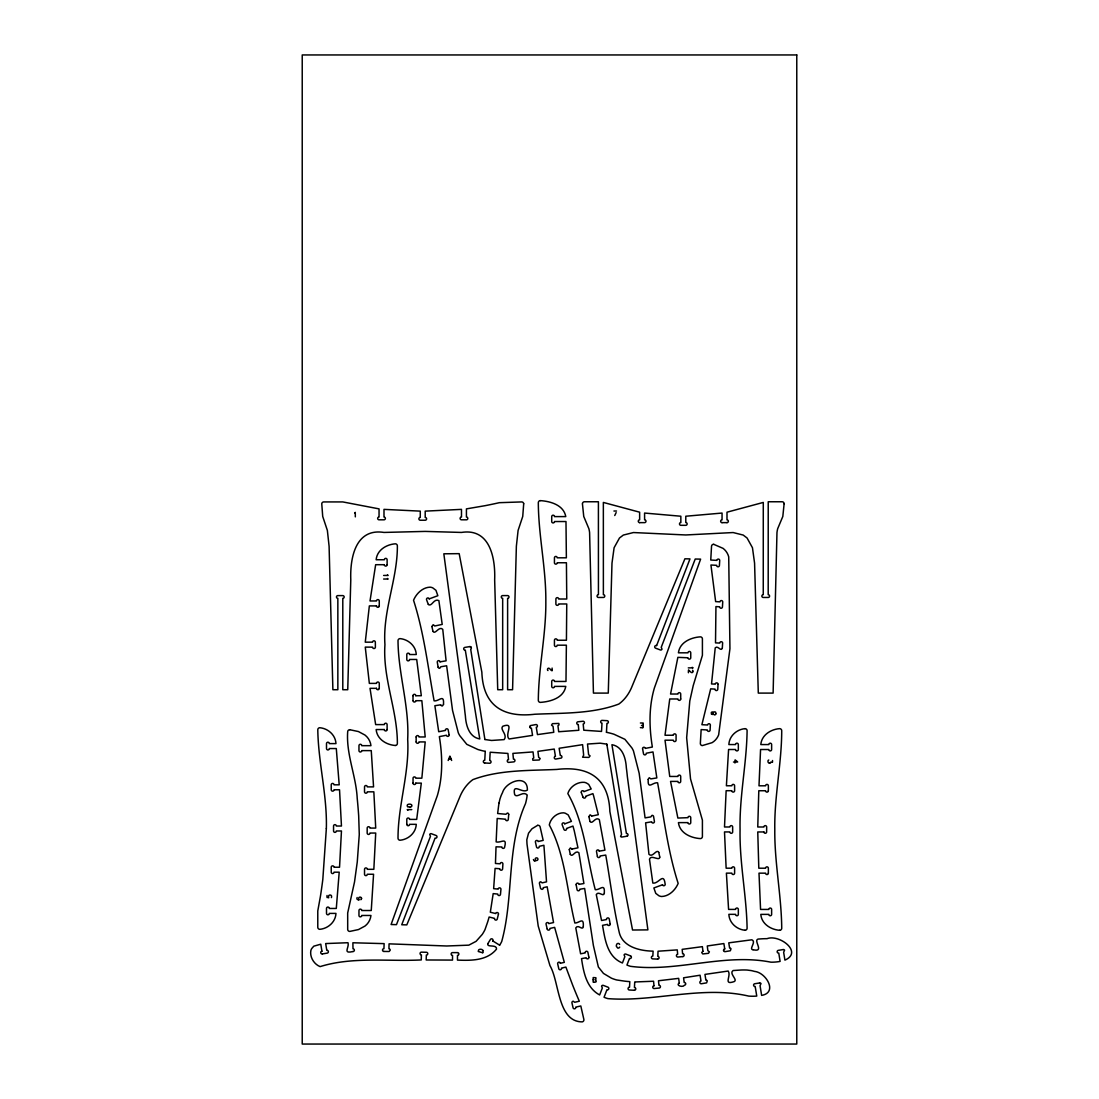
<?xml version="1.0" encoding="UTF-8"?>
<svg xmlns="http://www.w3.org/2000/svg" width="1099" height="1099" viewBox="0 0 1099 1099"><rect width="100%" height="100%" fill="white"/><g stroke="black" fill="none" stroke-linecap="round" stroke-linejoin="round"><path stroke-width="1.5" d="M692.947 671.53L692.947 671.723A2.061 2.061 0 0 1 692.755 672.121L692.713 672.203A1.58 1.58 0 0 1 692.054 672.615A1.855 1.855 0 0 1 691.147 672.341L689.375 670.788M547.549 669.593L547.549 669.085A2.061 2.061 0 0 1 547.742 668.7L547.783 668.618A1.58 1.58 0 0 1 548.442 668.192A1.855 1.855 0 0 1 549.349 668.467L551.121 670.033M718.045 684.32L717.771 689.252A1.374 1.374 0 0 1 716.301 690.557A1.374 1.374 0 0 1 715.009 689.1L710.682 688.853L701.89 724.694L707.619 725.01A1.374 1.374 0 0 1 709.061 723.719A1.374 1.374 0 0 1 710.352 725.161L710.091 730.107A1.374 1.374 0 0 1 708.635 731.398A1.374 1.374 0 0 1 707.33 729.956L701.148 729.599L700.351 743.446A2.074 2.074 0 0 0 702.302 745.589L712.097 742.663A15.606 15.606 0 0 0 718.65 734.86L729.942 648.698L728.719 556.85A15.633 15.633 0 0 0 723.087 548.374L713.787 544.348M485.25 751.373L484.769 760.22A1.401 1.401 0 0 0 483.34 761.525A1.401 1.401 0 0 0 484.645 762.981M533.413 859.514L534.224 860.778M606.456 732.291L606.936 723.444A1.387 1.387 0 0 0 608.365 722.125A1.387 1.387 0 0 0 607.074 720.669L602.128 720.394A1.401 1.401 0 0 0 600.686 721.686A1.401 1.401 0 0 0 601.991 723.169L601.538 731.426L583.789 730.217L583.184 724.035A1.387 1.387 0 0 0 584.421 722.51A1.387 1.387 0 0 0 582.923 721.274L577.992 721.768A1.374 1.374 0 0 0 576.769 723.279A1.374 1.374 0 0 0 578.266 724.516L578.816 730.272L558.677 731.742L557.949 725.711L559.02 724.955L558.828 723.43L552.44 723.664L551.519 725.134L553.044 726.329L553.772 732.305L537.466 734.599L536.271 727.318A1.387 1.387 0 0 0 537.397 725.725A1.387 1.387 0 0 0 535.817 724.571L530.432 725.587A1.401 1.401 0 0 0 529.787 726.961M634.741 981.915L634.439 987.52A1.401 1.401 0 0 1 635.758 988.963A1.401 1.401 0 0 1 634.302 990.281M722.331 647.874L722.579 643.602A1.442 1.442 0 0 0 721.466 641.734A1.442 1.442 0 0 0 719.763 643.066L715.518 642.874L715.944 606.579L719.694 606.799A1.374 1.374 0 0 0 720.985 608.242A1.374 1.374 0 0 0 722.441 606.95L722.73 602.005A1.374 1.374 0 0 0 721.425 600.562A1.374 1.374 0 0 0 719.969 601.854L715.641 601.606L710.943 565.01L716.672 565.326A1.374 1.374 0 0 0 717.963 566.782A1.374 1.374 0 0 0 719.419 565.49L719.708 560.545A1.374 1.374 0 0 0 718.403 559.089A1.374 1.374 0 0 0 716.946 560.38L710.751 560.037L711.534 546.217A2.074 2.074 0 0 1 713.718 544.293M784.095 503.974L782.818 516.475L777.694 528.674A26.637 26.637 0 0 0 776.966 532.672L773.119 693.098L758.296 693.098L754.573 563.128L752.458 547.728L747.073 538.002L743.199 535.062L733.129 532.548L685.762 534.966L633.422 532.548L623.353 535.062L619.479 538.002L614.107 547.728L611.992 563.128L608.269 693.098L593.433 693.098L589.6 532.672A26.623 26.623 0 0 0 588.872 528.674L583.748 516.475L582.456 503.974M508.713 814.496L508.288 819.428A1.387 1.387 0 0 1 506.79 820.678A1.387 1.387 0 0 1 505.526 819.195L497.201 818.467L496.144 841.875C500.842 843.318 507.34 836.573 504.633 847.041A1.374 1.374 0 0 1 503.218 848.387A1.374 1.374 0 0 1 501.872 846.972L496.034 846.821L495.457 863.471L500.155 863.8A1.374 1.374 0 0 1 501.625 862.536A1.374 1.374 0 0 1 502.902 863.979L502.6 868.924A1.387 1.387 0 0 1 501.13 870.216A1.387 1.387 0 0 1 499.839 868.746L495.086 868.402L493.643 888.665L498.19 889.105A1.387 1.387 0 0 1 499.688 887.868A1.387 1.387 0 0 1 500.938 889.366L500.485 894.298A1.374 1.374 0 0 1 498.987 895.548A1.374 1.374 0 0 1 497.737 894.05L493.19 893.624L490.319 912.225L495.773 913.571A1.374 1.374 0 0 1 497.435 912.568A1.374 1.374 0 0 1 498.451 914.231M715.806 713.828L715.834 713.622A3.613 3.613 0 0 0 715.779 712.729L715.696 712.358A1.47 1.47 0 0 0 715.339 712.001L714.487 711.864A1.442 1.442 0 0 0 714.075 711.973L713.938 712.042A4.904 4.904 0 0 0 713.526 712.399L713.43 712.619M722.359 648.218C720.752 652.05 717.963 644.989 715.229 647.819L711.534 683.935L715.284 684.155A1.374 1.374 0 0 1 716.74 682.864A1.374 1.374 0 0 1 718.032 684.32M735.011 759.986L734.956 763.022M498.397 914.368L497.243 919.039A1.374 1.374 0 0 1 495.58 920.055A1.374 1.374 0 0 1 494.577 918.393L489.124 917.019L488.354 919.712A77.795 77.795 0 0 1 487.503 922.418L485.002 929.603A39.605 39.605 0 0 1 482.227 934.438L476.087 941.335L468.82 945.154L446.702 945.992L389.06 943.849L388.95 948.794A1.387 1.387 0 0 1 390.227 950.182L389.156 951.5L383.949 951.446M713.017 713.842L712.317 714.529M656.611 645.58L689.98 558.896L684.911 558.8L631.375 688.001C628.587 694.266 624.452 699.994 618.847 704.047C592.292 714.007 562.867 712.949 534.87 714.24C503.534 717.881 483.079 706.094 481.843 672.148L459.176 553.649L443.831 553.8L464.382 707.193A225.927 225.927 0 0 0 465.385 715.957C465.935 725.271 469.067 737.127 479.782 738.94L465.303 650.127A1.374 1.374 0 0 1 463.723 648.987A1.374 1.374 0 0 1 464.85 647.407L469.726 646.61M616.141 512.587L614.945 515.115A18.71 18.71 0 0 1 614.739 515.527M487.832 943.684C486.596 947.929 496.885 943.821 496.528 949.11C487.022 960.842 471.128 960.636 457.472 960.1L457.472 955.361A1.374 1.374 0 0 0 458.846 953.987A1.374 1.374 0 0 0 457.472 952.599M357.148 897.498L356.914 898.364A1.923 1.923 0 0 0 357.051 899.051L357.148 899.243A2.267 2.267 0 0 0 357.518 899.49L357.807 899.683A6.69 6.69 0 0 0 358.411 899.82L358.769 899.861M487.819 943.67L490.429 939.466A1.387 1.387 0 0 1 492.325 938.999A1.387 1.387 0 0 1 492.778 940.923M407.619 804.674L407.372 805.004A1.813 1.813 0 0 0 407.248 805.91L407.468 806.542M408.031 804.427L408.114 804.372A6.828 6.828 0 0 1 408.746 804.234L409.144 804.152A5.522 5.522 0 0 1 410.669 804.303L411.273 804.578M354.661 512.986L354.757 512.931A4.437 4.437 0 0 0 355.279 512.381L355.32 516.873M536.147 860.737L535.364 860.943A4.011 4.011 0 0 1 534.705 860.929L534.457 860.874M768.764 760.013L768.256 760.329A2.61 2.61 0 0 0 767.954 761.058L768.077 762.06A1.552 1.552 0 0 0 768.448 762.665L768.654 762.843A4.63 4.63 0 0 1 769.19 763.008M537.205 860.435L537.864 859.665A1.525 1.525 0 0 0 537.947 859.184L537.782 858.594A2.899 2.899 0 0 0 537.521 858.223A4.492 4.492 0 0 0 536.971 857.907L536.394 857.893A1.387 1.387 0 0 0 535.9 858.031L535.543 858.25A2.665 2.665 0 0 0 535.199 858.814L535.763 860.38M537.535 825.376L531.998 828.77L528.537 833.193L526.806 839.801L526.998 844.032L538.208 926.004L549.953 965.609C559.542 981.915 557.399 1021.74 582.209 1021.878A2.061 2.061 0 0 0 583.885 1019.515L580.808 1005.97L575.739 1007.124A1.374 1.374 0 0 1 574.708 1008.786A1.374 1.374 0 0 1 573.06 1007.728L571.947 1002.906A1.387 1.387 0 0 1 573.28 1001.23L574.64 1002.288L579.324 1001.23L578.047 998.277A603.832 603.832 0 0 1 572.73 985.322L565.889 967.093L561.479 968.095A1.374 1.374 0 0 1 560.435 969.744A1.374 1.374 0 0 1 558.787 968.7L557.688 963.878A1.374 1.374 0 0 1 558.718 962.229A1.374 1.374 0 0 1 560.366 963.274M595.576 979.635L596.029 978A1.539 1.539 0 0 0 595.576 977.698L593.199 977.561L593.172 978.371A13.174 13.174 0 0 0 593.199 979.745A16.622 16.622 0 0 0 593.185 982.135L593.639 982.163M737.704 761.964L736.467 762.06A5.11 5.11 0 0 0 735.932 762.033L733.486 762.033M564.762 823.824L571.425 821.365L568.183 814.895L565.408 813.287A8.188 8.188 0 0 0 563.292 812.82C556.671 812.862 550.462 818.521 549.294 824.951C565.257 854.761 566.905 890.451 574.859 923.023C579.352 923.146 583.94 916.415 583.294 926.443M429.201 598.886L437.842 595.713L435.946 590.3L432.759 587.869A7.981 7.981 0 0 0 430.052 587.168C422.566 587.388 416.301 593.639 413.54 600.246C423.98 632.736 427.992 667.258 434.105 700.846C438.913 701.615 444.188 693.455 443.515 704.102M662.505 884.777L653.864 887.951L655.76 893.363L658.947 895.781A7.981 7.981 0 0 0 661.653 896.496C669.14 896.262 675.404 890.025 678.165 883.404C667.725 850.928 663.714 816.406 657.6 782.818C652.82 782.021 647.531 790.208 648.204 779.589M770.138 762.885L769.382 763.022M753.186 949.742C765.824 952.696 751.18 938.683 759.436 938.986A91.615 91.615 0 0 1 767.033 938.67C779.287 933.971 803.342 952.119 784.92 960.128L783.642 952.284L784.576 950.182A1.401 1.401 0 0 0 783.189 949.563L778.312 950.36A1.374 1.374 0 0 0 777.185 951.94A1.374 1.374 0 0 0 778.765 953.067L780.111 961.405L779.067 961.598A46.24 46.24 0 0 1 773.82 962.133A42.682 42.682 0 0 1 770.907 962.174C724.2 952.902 676.847 972.464 630.414 966.309A58.288 58.288 0 0 1 626.938 965.059L629.48 958.452A1.387 1.387 0 0 0 631.293 957.655A1.387 1.387 0 0 0 630.483 955.869M410.009 807.133L411.012 806.858A2.459 2.459 0 0 0 411.576 806.529A2.171 2.171 0 0 0 411.795 805.732L411.782 805.375A3.695 3.695 0 0 0 411.617 804.853L411.617 804.866M560.394 963.26L564.323 962.367L554.638 927.377L549.885 928.449A1.374 1.374 0 0 1 548.827 930.097A1.374 1.374 0 0 1 547.178 929.053M702.934 951.267L701.725 952.517L702.728 953.959L708.47 953.314L709.391 951.83L707.852 950.635L707.289 945.964L723.87 943.56L724.736 948.918M679.237 983.083C675.239 985.363 682.905 987.864 684.498 985.226A1.387 1.387 0 0 0 684.952 982.602L684.155 982.465L683.592 977.794L700.063 975.225L701.011 981.009A1.387 1.387 0 0 0 699.871 982.588A1.387 1.387 0 0 0 701.464 983.729L706.616 982.863L707.289 980.83A1.401 1.401 0 0 0 705.901 980.212L704.954 974.401L728.142 971.049C731.687 975.788 722.689 985.556 734.201 981.586C738.185 979.855 728.61 973.494 733.088 970.541L741.317 970.005A65.006 65.006 0 0 1 747.114 970.046L751.29 970.596A35.676 35.676 0 0 1 754.464 971.392C766.003 972.395 778.106 992.603 761.634 995.392L760.055 985.679L761.003 983.578A1.401 1.401 0 0 0 759.601 982.959M591.619 816.104L598.309 814.716L593.584 795.758L592.897 793.629L585.657 796.294A1.374 1.374 0 0 1 584.833 798.025A1.374 1.374 0 0 1 583.074 797.256M571.975 849.074L577.964 847.824L574.241 830.734L572.964 826.077L566.521 828.454A1.374 1.374 0 0 1 565.71 830.185A1.374 1.374 0 0 1 563.952 829.429L562.193 824.813A1.387 1.387 0 0 1 562.963 822.972A1.387 1.387 0 0 1 564.749 823.783M744.957 728.651C736.701 729.448 729.255 736 728.857 744.559L735.574 744.559A1.387 1.387 0 0 1 736.948 743.185A1.387 1.387 0 0 1 738.336 744.559L738.349 749.504A1.387 1.387 0 0 1 736.948 750.892A1.387 1.387 0 0 1 735.561 749.504L728.582 749.504L726.398 785.771L731.838 785.771A1.387 1.387 0 0 1 733.212 784.384A1.387 1.387 0 0 1 734.599 785.771L734.613 790.703A1.387 1.387 0 0 1 733.212 792.091A1.387 1.387 0 0 1 731.824 790.703L726.137 790.703L724.502 826.984L729.887 826.984A1.387 1.387 0 0 1 731.275 825.61A1.387 1.387 0 0 1 732.648 826.984L732.662 831.929A1.387 1.387 0 0 1 731.261 833.303A1.387 1.387 0 0 1 729.887 831.929L724.502 831.929L726.137 868.196L731.838 868.196A1.387 1.387 0 0 1 733.212 866.823A1.387 1.387 0 0 1 734.599 868.196L734.613 873.142A1.387 1.387 0 0 1 733.212 874.529A1.387 1.387 0 0 1 731.824 873.142L726.398 873.142L728.582 909.409L735.574 909.409A1.387 1.387 0 0 1 736.948 908.021A1.387 1.387 0 0 1 738.336 909.409L738.349 914.341A1.387 1.387 0 0 1 736.948 915.728A1.387 1.387 0 0 1 735.574 914.341L728.857 914.341C729.255 922.872 736.646 929.424 744.875 930.235M440.04 661.845L446.098 660.829L442.76 629.356C438.996 625.578 435.245 635.126 432.924 631.334M599.243 851.134L604.945 850.173L599.312 819.552C595.205 816.282 592.512 824.992 589.916 821.461M322.419 953.918L327.255 953.121A1.387 1.387 0 0 0 328.34 951.473A1.387 1.387 0 0 0 326.788 950.333L325.675 943.56L347.971 942.722C349.592 947.393 342.27 954.083 352.889 951.528M626.856 836.229L621.993 837.026A1.401 1.401 0 0 1 620.592 836.408L621.539 834.306L606.978 745.108M759.574 982.973L754.738 983.756A1.374 1.374 0 0 0 753.598 985.336A1.374 1.374 0 0 0 755.178 986.462L756.758 996.079A54.923 54.923 0 0 1 748.762 996.106C702.069 985.281 654.496 1002.164 608.008 998.634A28.395 28.395 0 0 1 604.052 997.26L606.95 989.746A1.387 1.387 0 0 0 608.75 988.949A1.387 1.387 0 0 0 607.939 987.163L603.337 985.391A1.374 1.374 0 0 0 601.565 986.201L602.348 987.974L599.656 994.952C586.344 987.822 583.583 972.162 581.522 958.644L586.165 957.751A1.374 1.374 0 0 0 587.786 958.836A1.374 1.374 0 0 0 588.872 957.215M682.864 956.57L677.959 957.037A1.387 1.387 0 0 1 676.434 955.8A1.387 1.387 0 0 1 677.671 954.275L677.259 949.893L658.054 951.212L657.779 956.364A1.387 1.387 0 0 1 659.07 957.82A1.387 1.387 0 0 1 657.614 959.111M752.897 949.811C748.543 949.096 756.73 941.774 751.853 939.796L728.761 942.846L729.626 948.121A1.401 1.401 0 0 1 731.014 948.753L730.34 950.772L725.189 951.638A1.387 1.387 0 0 1 723.595 950.484L723.595 950.223M613.929 511.021L616.498 511.021M639.659 522.629L644.605 522.629A1.387 1.387 0 0 0 645.978 521.242A1.387 1.387 0 0 0 644.605 519.868L644.577 513.054L680.844 516.228L680.858 522.561A1.374 1.374 0 0 0 679.498 523.935A1.374 1.374 0 0 0 680.872 525.308L685.762 525.322A1.374 1.374 0 0 0 687.136 523.935A1.374 1.374 0 0 0 685.776 522.547L685.79 516.228L722.057 513.054L722.043 519.868A1.387 1.387 0 0 0 720.656 521.242A1.387 1.387 0 0 0 722.029 522.629M722.029 522.629L726.975 522.629M383.62 575.45L388.139 575.45A4.437 4.437 0 0 1 387.549 574.887L387.494 574.791M383.62 579.036L388.139 579.036A4.437 4.437 0 0 1 387.549 578.486L387.521 578.431M688.29 667.876L692.81 667.876M376.504 688.331L370.02 688.331L375.652 724.598L384.334 724.598A1.387 1.387 0 0 1 385.722 723.224A1.387 1.387 0 0 1 387.109 724.598L387.123 729.544M415.779 695.736L421.315 695.736L416.7 659.469L409.556 659.469A1.374 1.374 0 0 1 408.169 660.856A1.374 1.374 0 0 1 406.795 659.482L406.795 654.551A1.387 1.387 0 0 1 408.155 653.163A1.387 1.387 0 0 1 409.556 654.523L416.274 654.523C415.862 645.965 408.416 639.426 400.16 638.629A2.061 2.061 0 0 0 398.017 640.483C398.154 673.632 409.391 705.929 407.688 739.435C409.597 772.913 397.962 805.155 398.017 838.29A2.047 2.047 0 0 0 400.077 840.227C408.347 839.485 415.862 832.918 416.274 824.332L409.556 824.332A1.374 1.374 0 0 1 408.169 825.72A1.374 1.374 0 0 1 406.795 824.332M641.5 725.436L643.162 725.436A10.729 10.729 0 0 1 643.19 726.508L643.176 727.579A4.108 4.108 0 0 1 642.269 727.648M640.387 727.648L642.269 727.662M384.334 729.544L376.16 729.544C376.943 739.119 386.34 744.82 395.173 745.479M415.793 783.12L421.315 783.12L416.7 819.401L409.556 819.401A1.387 1.387 0 0 0 408.169 818.013A1.387 1.387 0 0 0 406.795 819.401L406.795 824.319M411.782 809.606L407.248 809.606A4.437 4.437 0 0 1 407.839 810.169L407.894 810.265M763.887 831.957L757.761 831.957L758.805 868.21L765.591 868.21A1.387 1.387 0 0 1 766.978 866.836A1.387 1.387 0 0 1 768.352 868.21L768.366 873.156M457.294 952.613L452.527 952.613A1.374 1.374 0 0 0 451.153 954.001A1.374 1.374 0 0 0 452.527 955.374L452.527 960.086L426.192 959.976L426.343 955.045A1.387 1.387 0 0 0 427.772 953.685A1.387 1.387 0 0 0 426.412 952.284L421.466 952.146A1.387 1.387 0 0 0 420.065 953.492A1.387 1.387 0 0 0 421.398 954.907L421.26 959.935C387.768 961.625 352.408 956.542 320.125 966.612C314.039 964.263 309.643 957.092 310.852 950.594A8.133 8.133 0 0 1 311.704 948.588L313.806 946.17L320.771 944.206L321.938 951.212M593.199 979.745L593.996 979.745M384.334 564.694L375.652 564.694L370.02 600.961L376.504 600.961A1.387 1.387 0 0 1 377.891 599.587A1.387 1.387 0 0 1 379.265 600.961L379.279 605.906M376.504 605.906L369.346 605.906L365.266 642.173L372.561 642.173A1.387 1.387 0 0 1 373.948 640.813A1.387 1.387 0 0 1 375.336 642.173L375.391 647.119A1.387 1.387 0 0 1 373.948 648.52A1.387 1.387 0 0 1 372.561 647.132L365.266 647.119L369.346 683.386L376.504 683.386A1.387 1.387 0 0 1 377.891 682.012A1.387 1.387 0 0 1 379.265 683.386L379.279 688.331M409.817 807.202L407.729 806.735M640.401 723.005L642.132 723.005A18.408 18.408 0 0 1 643.162 723.032L643.19 723.623A15.4 15.4 0 0 1 643.149 725.45M635.73 981.929L653.562 981.242L653.987 985.789M358.947 899.902L358.686 898.364A3.283 3.283 0 0 1 358.878 897.732A4.066 4.066 0 0 1 359.304 897.292L359.703 897.169A1.552 1.552 0 0 1 360.211 897.141L360.953 897.402M448.172 760.494A8.435 8.435 0 0 0 448.351 760.013L448.378 759.904A4.684 4.684 0 0 1 448.79 758.942L449.216 758.997A13.119 13.119 0 0 0 451.002 758.969A3.682 3.682 0 0 1 451.359 759.697L451.469 760A6.374 6.374 0 0 0 451.648 760.481M657.463 959.111L652.682 958.864A1.401 1.401 0 0 1 651.377 957.394A1.401 1.401 0 0 1 652.833 956.075L653.108 951.143C639.618 950.951 621.773 946.761 618.984 931.279C613.269 906.126 610.206 880.45 605.741 855.063L600.081 855.997A1.387 1.387 0 0 1 598.914 857.536A1.387 1.387 0 0 1 597.348 856.409M634.178 990.268L629.37 990.007A1.401 1.401 0 0 1 628.065 988.537A1.401 1.401 0 0 1 629.521 987.218L629.809 981.654L627.034 981.407A91.89 91.89 0 0 1 624.218 981.077L616.69 979.965A39.811 39.811 0 0 1 611.415 978.165L603.461 973.412L598.364 967.01L593.378 945.442L584.641 888.445L579.764 889.256A1.374 1.374 0 0 1 578.624 890.767A1.374 1.374 0 0 1 577.057 889.695L576.192 884.832M448.804 758.969L448.942 758.983A10.798 10.798 0 0 1 449.244 757.651L449.491 756.991A14.108 14.108 0 0 0 449.738 756.346M484.741 762.981L489.577 763.256A1.401 1.401 0 0 0 491.033 761.937A1.401 1.401 0 0 0 489.728 760.467L490.168 752.238L507.917 753.447L508.521 759.629A1.387 1.387 0 0 0 507.285 761.14A1.387 1.387 0 0 0 508.782 762.39L513.714 761.895A1.374 1.374 0 0 0 514.936 760.384A1.374 1.374 0 0 0 513.439 759.148L512.89 753.392L533.029 751.922L533.757 757.953L532.685 758.695L532.878 760.233L539.266 760L540.186 758.516L538.661 757.321L537.933 751.359L554.239 749.051L555.435 756.318A1.387 1.387 0 0 0 554.294 757.898A1.387 1.387 0 0 0 555.888 759.038L561.273 758.049A1.401 1.401 0 0 0 561.905 756.661L561.713 756.153A1.401 1.401 0 0 0 560.298 755.494L559.144 748.268L582.594 744.669L583.665 755.192L582.594 757.225L588.872 757.417L590.094 755.892L588.597 754.67L587.512 744.037L600.136 743.185L606.813 744.133M540.543 500.636C550.681 501.35 563.691 505.073 565.779 516.599L554.487 516.599A1.387 1.387 0 0 0 553.113 515.211A1.387 1.387 0 0 0 551.725 516.599L551.712 521.53A1.387 1.387 0 0 0 553.099 522.918A1.387 1.387 0 0 0 554.487 521.53L565.985 521.53L566.37 557.811L557.207 557.811A1.387 1.387 0 0 0 555.833 556.437A1.387 1.387 0 0 0 554.446 557.811L554.432 562.757A1.387 1.387 0 0 0 555.819 564.13A1.387 1.387 0 0 0 557.207 562.757L566.425 562.757L566.754 599.01L558.663 599.01A1.387 1.387 0 0 0 557.289 597.636A1.387 1.387 0 0 0 555.902 599.01L555.888 603.969A1.374 1.374 0 0 0 557.289 605.343A1.374 1.374 0 0 0 558.663 603.969L566.754 603.969L566.425 640.236L557.207 640.236A1.387 1.387 0 0 0 555.833 638.849A1.387 1.387 0 0 0 554.446 640.236L554.432 645.182A1.387 1.387 0 0 0 555.819 646.555A1.387 1.387 0 0 0 557.207 645.182L566.37 645.182L565.985 681.449L554.487 681.449A1.387 1.387 0 0 0 553.113 680.075A1.387 1.387 0 0 0 551.725 681.449L551.712 686.394A1.387 1.387 0 0 0 553.099 687.768A1.387 1.387 0 0 0 554.487 686.394L565.779 686.394C563.65 698.016 550.503 701.698 540.282 702.385A2.074 2.074 0 0 1 538.318 700.406C538.524 667.354 546.121 634.673 545.832 601.483C546.107 568.334 538.469 535.708 538.318 502.683A2.061 2.061 0 0 1 540.392 500.622M349.784 729.722L358.425 731.549L364.964 735.052A15.537 15.537 0 0 1 370.954 745.671L361.736 745.671A1.387 1.387 0 0 0 360.348 744.284A1.387 1.387 0 0 0 358.975 745.671L358.961 750.617A1.387 1.387 0 0 0 360.348 751.991A1.387 1.387 0 0 0 361.722 750.617L371.256 750.617L373.564 786.884L367.3 786.884A1.387 1.387 0 0 0 365.926 785.51A1.387 1.387 0 0 0 364.538 786.884L364.525 791.829A1.387 1.387 0 0 0 365.912 793.203A1.387 1.387 0 0 0 367.3 791.829L373.839 791.829L375.721 828.083L369.951 828.083A1.387 1.387 0 0 0 368.563 826.723A1.387 1.387 0 0 0 367.176 828.083L367.176 833.042A1.387 1.387 0 0 0 368.563 834.429A1.387 1.387 0 0 0 369.937 833.042L375.721 833.042L373.839 869.309L367.3 869.309A1.387 1.387 0 0 0 365.926 867.922A1.387 1.387 0 0 0 364.538 869.309L364.525 874.255A1.387 1.387 0 0 0 365.912 875.628A1.387 1.387 0 0 0 367.3 874.255L373.564 874.255L371.256 910.521L361.736 910.521A1.387 1.387 0 0 0 360.362 909.148A1.387 1.387 0 0 0 358.975 910.521L358.961 915.467A1.387 1.387 0 0 0 360.348 916.841A1.387 1.387 0 0 0 361.722 915.467L370.954 915.467A15.523 15.523 0 0 1 364.992 926.059L358.48 929.562L349.825 931.416A2.061 2.061 0 0 1 347.696 929.452L347.682 912.994L354.524 881.961L357.271 861.918L359.277 834.512L358.686 815.884A609.258 609.258 0 0 0 357.216 798.341C356.09 775.798 346.075 754.436 347.682 731.783A2.061 2.061 0 0 1 349.757 729.722M328.106 897.704L328.175 897.704A2.335 2.335 0 0 0 328.78 897.746M779.507 930.276C770.742 929.63 761.538 923.847 760.81 914.382L768.86 914.382A1.387 1.387 0 0 0 770.248 915.755A1.387 1.387 0 0 0 771.622 914.382L771.635 909.436A1.387 1.387 0 0 0 770.248 908.049A1.387 1.387 0 0 0 768.874 909.436L760.563 909.436L758.997 873.156L765.591 873.156A1.387 1.387 0 0 0 766.965 874.543A1.387 1.387 0 0 0 768.352 873.156M482.736 952.792L478.285 951.5A4.904 4.904 0 0 1 478.752 949.783A3.407 3.407 0 0 1 480.606 949.261L481.17 949.316A6.003 6.003 0 0 1 481.705 949.44A3.585 3.585 0 0 1 483.093 950.539M630.483 955.869L625.867 954.111A1.387 1.387 0 0 0 624.081 954.907L624.85 956.679L622.432 962.985C607.143 956.776 605.041 939.48 602.527 925.344L607.486 924.383A1.374 1.374 0 0 0 609.093 925.468A1.374 1.374 0 0 0 610.192 923.861M327.117 897.581L326.98 896.921A8.036 8.036 0 0 1 326.994 896.386L327.007 895.987A9.754 9.754 0 0 0 327.035 895.493M595.521 979.841L596.249 981.187A1.882 1.882 0 0 1 595.823 982.011L594.545 982.204A13.449 13.449 0 0 1 593.996 982.176M736.934 761.277L735.602 760.302M492.792 940.936L499.619 945.181M771.965 762.404L770.811 762.088A1.58 1.58 0 0 1 770.385 762.802M692.768 667.835L692.796 667.849A4.437 4.437 0 0 1 692.219 667.313L692.233 667.299M689.21 670.61L689.155 670.555A2.679 2.679 0 0 0 688.51 669.937M713.416 714.158L714.432 714.872A6.525 6.525 0 0 0 714.872 714.886L715.531 714.529A2.83 2.83 0 0 0 715.806 713.828M428.376 604.477C431.811 607.184 433.762 598.048 438.872 600.603L442.21 624.411L434.641 626.004L433.556 624.864A1.429 1.429 0 0 0 433.006 624.864L431.921 626.499M471.128 647.242L471.306 647.751A1.401 1.401 0 0 1 470.688 649.138L484.893 739.49M711.465 714.268L711.314 712.756A2.143 2.143 0 0 1 711.479 712.262L712.372 711.932A1.525 1.525 0 0 1 712.866 712.193A5.22 5.22 0 0 1 713.031 712.578L713.196 712.976A2.638 2.638 0 0 0 713.182 713.581M588.982 816.804L589.888 821.159M583.047 797.256L581.371 792.736M428.322 604.491L426.604 599.848A1.387 1.387 0 0 1 427.401 598.035A1.387 1.387 0 0 1 429.187 598.831M604.313 892.992C605.013 882.634 599.958 890.204 595.26 889.709C586.797 857.742 584.393 822.505 567.84 793.574C569.818 786.884 577.195 781.76 584.173 782.323A9.149 9.149 0 0 1 586.481 783.024L588.693 784.411L591.193 788.958L583.912 791.651A1.387 1.387 0 0 0 582.113 790.813A1.387 1.387 0 0 0 581.316 792.599M658.782 852.329C656.46 848.524 652.71 858.085 648.946 854.308L645.608 822.821L651.666 821.805A1.387 1.387 0 0 0 653.273 823A1.387 1.387 0 0 0 654.4 821.406L653.575 816.461A1.374 1.374 0 0 0 651.954 815.389L650.828 816.914L645.072 817.876L639.165 773.243L633.464 750.96A19.919 19.919 0 0 0 631.829 747.842L624.905 739.311L613.929 734.214A72.85 72.85 0 0 0 606.442 732.305M571.975 849.019L570.354 847.947L569.268 849.582M570.271 854.418C572.716 858.003 575.065 849.582 578.871 852.687L583.899 883.527L578.912 884.365A1.387 1.387 0 0 0 577.305 883.156A1.387 1.387 0 0 0 576.178 884.764M591.619 816.062L590.548 814.991A1.374 1.374 0 0 0 589.984 814.909L588.913 816.612M599.23 851.066L599.024 850.557A1.415 1.415 0 0 0 598.419 850.035A1.374 1.374 0 0 0 596.51 851.533L597.334 856.094M529.8 726.989L529.993 727.497A1.401 1.401 0 0 0 531.38 728.115L532.562 735.368L509.112 738.981C504.166 734.352 515.211 721.809 502.834 726.233C499.344 729.283 507.958 734.627 504.194 739.6L491.569 740.465L484.893 739.517M547.151 928.779L546.079 924.245A1.374 1.374 0 0 1 547.137 922.597A1.374 1.374 0 0 1 548.786 923.627L553.539 922.542L547.165 886.797L543.236 887.69A1.387 1.387 0 0 1 541.903 889.379L540.626 888.583L539.444 883.472A1.387 1.387 0 0 1 540.763 881.796L542.137 882.854L546.533 881.851L543.909 845.268L539.224 846.34A1.374 1.374 0 0 1 538.18 847.988A1.374 1.374 0 0 1 536.518 846.958L535.433 842.136A1.374 1.374 0 0 1 536.477 840.488A1.374 1.374 0 0 1 538.112 841.532L543.181 840.378L540.09 826.778A2.061 2.061 0 0 0 537.672 825.335M658.809 852.522L659.771 857.11M431.934 626.554L432.896 631.128M569.309 849.678L570.257 854.321M642.627 749.078L643.519 753.763A1.374 1.374 0 0 0 645.14 754.848A1.374 1.374 0 0 0 646.226 753.241L652.998 751.936L656.831 777.927L650.855 778.889L649.262 777.735L648.135 779.328M610.137 923.696L609.244 919.011A1.374 1.374 0 0 0 607.623 917.926A1.374 1.374 0 0 0 606.538 919.533L601.551 920.495L596.262 894.559C598.612 890.492 603.461 897.498 604.381 893.253M588.83 957.064L587.924 952.38A1.374 1.374 0 0 0 586.317 951.294A1.374 1.374 0 0 0 585.217 952.902L580.602 953.795L575.78 927.899C578.211 923.847 582.47 930.963 583.363 926.677M449.079 734.572L448.186 729.887A1.374 1.374 0 0 0 446.565 728.802A1.374 1.374 0 0 0 445.48 730.423L438.707 731.728L434.874 705.723L440.85 704.775A1.374 1.374 0 0 0 442.43 705.915L443.57 704.335M606.813 744.16L606.964 744.998M438.13 667.203L437.306 662.312A1.387 1.387 0 0 1 438.432 660.664A1.387 1.387 0 0 1 440.026 661.777M702.948 951.267L702.385 946.651L682.177 949.344L682.603 953.808A1.374 1.374 0 0 1 684.114 955.045A1.374 1.374 0 0 1 682.877 956.556M679.251 983.083L678.674 978.357L658.493 980.761L658.933 985.308A1.387 1.387 0 0 1 660.43 986.545A1.387 1.387 0 0 1 659.194 988.042L654.262 988.537A1.387 1.387 0 0 1 652.751 987.3A1.387 1.387 0 0 1 653.987 985.789M659.785 857.165C659.469 861.561 650.951 854.115 649.495 859.239L652.833 883.06C658.631 884.242 663.576 871.782 665.101 883.816A1.387 1.387 0 0 1 664.304 885.629A1.387 1.387 0 0 1 662.518 884.819M361.461 898.405L361.475 898.597A8.064 8.064 0 0 1 361.296 899.161L361.269 899.243A2.129 2.129 0 0 1 360.815 899.696M552.096 670.349L552.028 670.816A2.679 2.679 0 0 1 551.396 670.294M772.515 762.211L772.515 760.522M413.018 783.12L413.059 777.9A1.387 1.387 0 0 1 415.779 778.174L421.851 778.174L425.203 741.921L418.953 741.921A1.387 1.387 0 0 1 417.579 743.295A1.387 1.387 0 0 1 416.191 741.921M768.366 790.744L768.366 785.799A1.387 1.387 0 0 0 766.978 784.411A1.387 1.387 0 0 0 765.591 785.799L758.997 785.799L760.563 749.518L768.86 749.518A1.387 1.387 0 0 0 770.248 750.905A1.387 1.387 0 0 0 771.622 749.518L771.635 744.572A1.387 1.387 0 0 0 770.248 743.199A1.387 1.387 0 0 0 768.874 744.572L760.81 744.572C761.552 735.08 770.797 729.31 779.576 728.651A2.061 2.061 0 0 1 781.719 730.615C781.691 763.668 774.245 796.322 774.795 829.484C774.424 862.591 781.416 895.259 781.732 928.229A2.061 2.061 0 0 1 779.672 930.29M688.4 670.569L688.4 672.739M680.707 698.964L680.707 694.046A1.374 1.374 0 0 0 679.306 692.658A1.374 1.374 0 0 0 677.932 694.032L670.555 694.032L677.863 657.353L687.988 657.765A1.387 1.387 0 0 0 689.361 659.139A1.387 1.387 0 0 0 690.749 657.765L690.749 652.82A1.387 1.387 0 0 0 689.375 651.446A1.387 1.387 0 0 0 687.988 652.82L678.426 652.82C679.718 642.297 690.873 637.489 700.283 636.857A2.061 2.061 0 0 1 702.412 638.917L702.412 655.306L693.222 685.625L689.787 700.97L686.655 737.731L690.529 778.944L702.412 820.17L702.412 836.531A2.061 2.061 0 0 1 700.338 838.592C690.9 837.988 679.731 833.166 678.426 822.615L687.988 822.615A1.387 1.387 0 0 0 689.361 824.003A1.387 1.387 0 0 0 690.749 822.615L690.749 817.67A1.387 1.387 0 0 0 689.361 816.296A1.387 1.387 0 0 0 687.974 817.67L677.863 818.054L670.555 781.403L677.932 781.403A1.374 1.374 0 0 0 679.319 782.79A1.374 1.374 0 0 0 680.693 781.403L680.707 776.471A1.387 1.387 0 0 0 679.319 775.083A1.387 1.387 0 0 0 677.946 776.457L669.744 776.457L665.019 740.19L673.302 740.19A1.387 1.387 0 0 0 674.69 741.564A1.387 1.387 0 0 0 676.064 740.19L676.091 735.245A1.387 1.387 0 0 0 674.69 733.857A1.387 1.387 0 0 0 673.302 735.245L665.019 735.245L669.744 698.978L677.932 698.978A1.387 1.387 0 0 0 679.319 700.365A1.387 1.387 0 0 0 680.707 698.978M552.096 668.068L552.096 670.239M416.15 736.962L416.15 741.921M413.004 695.736L413.004 700.585M387.123 564.694L387.123 559.748A1.387 1.387 0 0 0 385.722 558.374A1.387 1.387 0 0 0 384.334 559.748L376.16 559.748C376.957 550.104 386.45 544.445 395.324 543.813A2.074 2.074 0 0 1 397.371 545.873C397.563 579.159 382.589 610.865 384.938 644.66C382.631 678.44 397.453 710.188 397.371 743.432A2.061 2.061 0 0 1 395.297 745.493M784.178 503.823A2.061 2.061 0 0 0 782.186 501.762L768.228 501.762L768.201 594.696A1.387 1.387 0 0 1 769.575 596.084A1.387 1.387 0 0 1 768.201 597.458L763.256 597.458A1.387 1.387 0 0 1 761.868 596.07A1.387 1.387 0 0 1 763.256 594.696L763.283 502.435L727.002 512.189L726.989 519.868A1.374 1.374 0 0 1 728.349 521.256A1.374 1.374 0 0 1 726.975 522.616M639.659 522.616A1.374 1.374 0 0 1 638.285 521.242A1.374 1.374 0 0 1 639.645 519.854L639.632 512.189L603.351 502.435L603.378 594.696A1.387 1.387 0 0 1 604.766 596.084A1.387 1.387 0 0 1 603.378 597.458L598.433 597.458A1.387 1.387 0 0 1 597.059 596.07A1.387 1.387 0 0 1 598.433 594.696L598.406 501.762L584.338 501.762A2.074 2.074 0 0 0 582.443 503.713M768.352 790.744A1.387 1.387 0 0 1 766.978 792.118A1.387 1.387 0 0 1 765.591 790.744L758.805 790.744L757.761 826.998L763.887 826.998A1.387 1.387 0 0 1 765.275 825.624A1.387 1.387 0 0 1 766.662 826.998L766.621 832.231A1.387 1.387 0 0 1 763.887 831.957M745.04 930.262A2.061 2.061 0 0 0 747.1 928.257C746.537 895.3 739.393 862.605 740.067 829.457C739.352 796.322 746.674 763.681 747.1 730.725A2.061 2.061 0 0 0 745.026 728.651M415.793 783.134A1.374 1.374 0 0 1 414.405 784.521A1.374 1.374 0 0 1 413.032 783.134M416.191 736.962A1.374 1.374 0 0 1 417.565 735.588A1.374 1.374 0 0 1 418.953 736.962L425.203 736.962L421.851 700.695L415.779 700.695A1.374 1.374 0 0 1 414.392 702.014A1.374 1.374 0 0 1 413.018 700.695M413.004 695.681A1.387 1.387 0 0 1 414.392 694.307A1.387 1.387 0 0 1 415.779 695.681M387.109 564.707A1.387 1.387 0 0 1 385.722 566.081A1.387 1.387 0 0 1 384.334 564.707M379.265 605.92A1.387 1.387 0 0 1 377.891 607.294A1.387 1.387 0 0 1 376.504 605.92M379.265 688.345A1.387 1.387 0 0 1 377.891 689.719A1.387 1.387 0 0 1 376.504 688.345M387.109 729.557A1.387 1.387 0 0 1 385.722 730.931A1.387 1.387 0 0 1 384.334 729.557M626.87 836.243A1.374 1.374 0 0 0 627.996 834.649A1.374 1.374 0 0 0 626.416 833.523L611.937 744.71C622.652 746.523 625.784 758.379 626.334 767.679A225.927 225.927 0 0 1 627.337 776.444L647.888 929.878L632.543 930.015L609.876 811.529C608.64 777.57 588.185 765.797 556.85 769.437C528.853 770.715 499.427 769.657 472.872 779.631C467.281 783.669 463.132 789.412 460.344 795.662L406.809 924.877L401.739 924.767L435.094 838.07A1.387 1.387 0 0 0 436.907 837.273A1.387 1.387 0 0 0 436.097 835.487L431.206 833.66A1.387 1.387 0 0 0 429.695 834.526L430.478 836.298L396.478 924.644L391.093 924.52L437.347 795.607C442.966 776.416 442.54 756.194 439.353 736.618L446.428 735.258A1.374 1.374 0 0 0 448.035 736.344A1.374 1.374 0 0 0 449.134 734.736M485.263 751.359A72.85 72.85 0 0 1 477.777 749.463L466.8 744.339L459.89 735.808A19.919 19.919 0 0 1 458.256 732.69L452.541 710.407L446.634 665.774L440.878 666.75L439.751 668.261A1.374 1.374 0 0 1 438.171 667.203M723.595 950.484A1.387 1.387 0 0 1 724.749 948.89M499.111 802.902A50.073 50.073 0 0 1 500.059 798.657L501.117 795.649A35.044 35.044 0 0 1 502.504 792.667C505.622 781.581 527.671 773.435 527.396 790.044C522.19 793.904 511.997 782.076 514.675 794.632C517.025 798.533 523.014 790.538 527.19 794.975A52.573 52.573 0 0 1 526.545 799.179A57.107 57.107 0 0 1 525.501 803.616C506.158 847.178 514.002 896.839 501.707 941.555A29.687 29.687 0 0 1 499.605 945.181M499.097 802.902A88.305 88.305 0 0 0 498.671 805.333L497.641 813.521L505.938 814.249L507.422 813.013A1.374 1.374 0 0 1 508.686 814.496M383.881 951.446A1.387 1.387 0 0 1 382.521 950.044A1.387 1.387 0 0 1 383.936 948.684L384.128 943.629L352.889 942.777L352.999 948.78A1.374 1.374 0 0 1 354.359 950.168A1.374 1.374 0 0 1 352.999 951.542M322.364 953.932A1.374 1.374 0 0 1 320.757 952.819A1.374 1.374 0 0 1 321.87 951.226M469.713 646.583A1.401 1.401 0 0 1 471.1 647.215M642.572 748.927A1.374 1.374 0 0 1 643.671 747.306A1.374 1.374 0 0 1 645.278 748.405L652.353 747.032C649.166 727.469 648.74 707.234 654.358 688.056L700.613 559.13L695.227 559.02L661.227 647.352L662.024 649.124A1.387 1.387 0 0 1 660.499 650.004L655.608 648.176A1.387 1.387 0 0 1 654.798 646.377A1.387 1.387 0 0 1 656.584 645.58M547.961 670.541A1.442 1.442 0 0 1 547.522 669.895M331.417 897.622A3.105 3.105 0 0 0 331.555 896.276A3.283 3.283 0 0 0 331.376 895.63L331.239 895.479A1.662 1.662 0 0 0 328.752 895.658A3.434 3.434 0 0 0 328.56 896.935M361.09 897.54A1.552 1.552 0 0 1 361.585 898.515M692.535 670.266A1.442 1.442 0 0 1 692.974 670.912M450.041 756.277A14.479 14.479 0 0 0 450.288 756.936L450.563 757.596A9.905 9.905 0 0 1 451.016 758.942M619.712 947.077A1.717 1.717 0 0 1 617.693 948.052L616.415 946.39A3.476 3.476 0 0 1 616.402 945.195L616.786 944.151A1.8 1.8 0 0 1 618.558 943.464A1.772 1.772 0 0 1 619.63 944.439M482.777 952.654A8.449 8.449 0 0 1 482.887 952.16L483.038 951.143A1.923 1.923 0 0 0 482.983 950.635M523.701 503.727L522.739 516.434L518.096 530.419L516.365 546.258L512.574 689.719L507.614 689.719L507.614 598.351A1.387 1.387 0 0 0 508.988 596.963A1.387 1.387 0 0 0 507.614 595.589L502.669 595.589A1.387 1.387 0 0 0 501.295 596.963A1.387 1.387 0 0 0 502.669 598.337L502.669 689.719L497.723 689.719L494.66 579.832C495.498 558.278 490.085 527.877 461.47 532.438L425.189 531.408L383.977 532.438C355.362 527.877 349.949 558.278 350.787 579.832L347.737 689.732L342.792 689.732L342.792 598.364A1.387 1.387 0 0 0 344.166 596.977A1.387 1.387 0 0 0 342.792 595.603L337.846 595.603A1.387 1.387 0 0 0 336.473 596.977A1.387 1.387 0 0 0 337.846 598.364L337.846 689.732L332.887 689.732L329.096 546.272L327.365 530.432L322.708 516.434L321.76 503.713A2.061 2.061 0 0 1 323.71 501.927L342.792 501.927L379.045 508.878L379.045 517.038A1.387 1.387 0 0 0 377.671 518.426A1.387 1.387 0 0 0 379.045 519.8L383.991 519.813A1.387 1.387 0 0 0 385.364 518.426A1.387 1.387 0 0 0 383.991 517.052L383.991 509.373L420.271 511.131L420.271 517.464A1.387 1.387 0 0 0 418.884 518.838A1.387 1.387 0 0 0 420.271 520.225L425.203 520.225A1.387 1.387 0 0 0 426.591 518.852A1.387 1.387 0 0 0 425.203 517.464L425.203 511.131L461.484 509.373L461.484 517.038A1.387 1.387 0 0 0 460.11 518.426A1.387 1.387 0 0 0 461.484 519.8L466.429 519.813A1.387 1.387 0 0 0 467.803 518.426A1.387 1.387 0 0 0 466.429 517.052L466.429 508.878L485.209 505.664A545.557 545.557 0 0 0 499.358 502.683L521.695 501.927A2.019 2.019 0 0 1 523.687 503.727M326.348 828.522L322.818 879.392A566.631 566.631 0 0 1 320.4 896.482L317.776 910.947L317.776 927.295A2.061 2.061 0 0 0 319.836 929.314C328.106 928.545 335.566 921.979 335.964 913.406L329.288 913.406A1.387 1.387 0 0 1 327.9 914.78A1.387 1.387 0 0 1 326.513 913.406L326.499 908.461A1.387 1.387 0 0 1 327.9 907.073A1.387 1.387 0 0 1 329.288 908.461L336.294 908.461L339.206 872.18L334.014 872.18A1.387 1.387 0 0 1 332.626 873.568A1.387 1.387 0 0 1 331.239 872.18L331.225 867.235A1.387 1.387 0 0 1 332.626 865.861A1.387 1.387 0 0 1 334.014 867.235L339.536 867.235L341.459 830.981L336.321 830.981A1.387 1.387 0 0 1 334.934 832.355A1.387 1.387 0 0 1 333.56 830.981L333.547 826.022A1.387 1.387 0 0 1 334.934 824.648A1.387 1.387 0 0 1 336.321 826.022L341.459 826.022L339.536 789.769L334.014 789.769A1.387 1.387 0 0 1 332.626 791.143A1.387 1.387 0 0 1 331.239 789.769L331.225 784.823A1.387 1.387 0 0 1 332.626 783.436A1.387 1.387 0 0 1 334.014 784.823L339.206 784.823L336.294 748.543L329.288 748.543A1.387 1.387 0 0 1 327.9 749.93A1.387 1.387 0 0 1 326.513 748.543L326.499 743.597A1.387 1.387 0 0 1 327.9 742.223A1.387 1.387 0 0 1 329.288 743.597L335.964 743.597C335.566 735.039 328.093 728.486 319.836 727.73A2.047 2.047 0 0 0 317.79 729.709C318.27 762.72 327.268 795.25 326.348 828.522M796.775 54.95L302.225 54.95L302.225 1044.05L796.775 1044.05L796.775 54.95"/></g></svg>
